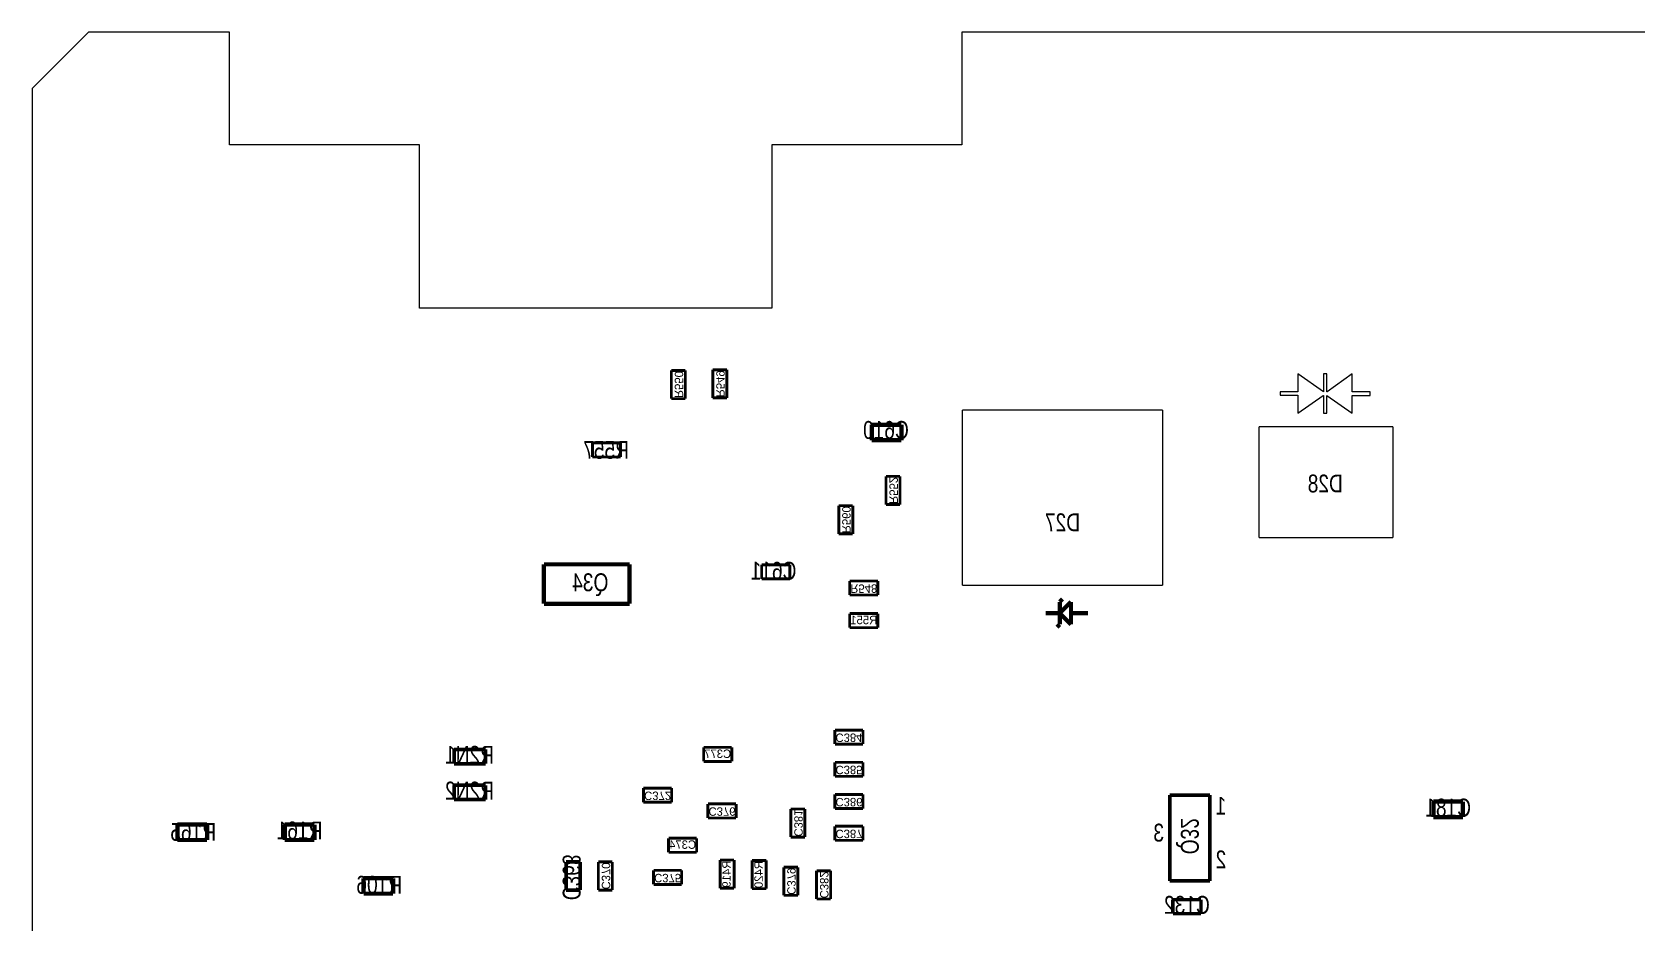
# Model space of a CAD drawing. Extents: x -6 to 122, y -39 to 112.
# Drawn here: x 0 to 57, y 79.9 to 111.6 of the extents above; entities that cross this region are included whole.
import ezdxf
from ezdxf.enums import TextEntityAlignment as Align

# ---------------------------------------------------------------- set-up
doc = ezdxf.new("R2010")
doc.units = 0
for name, color, linetype in [('BG_OUTLINE', 253, 'CONTINUOUS'), ('PG_ASSEMBLY_BOTTOM', 12, 'CONTINUOUS'), ('RD_ASSEMBLY_BOTTOM', 142, 'CONTINUOUS')]:
    doc.layers.add(name, color=color, linetype=linetype)

msp = doc.modelspace()

# ---------------------------------------------------------------- linework, layer by layer
at = {"layer": 'BG_OUTLINE'}
for points in [[(1.999996, 111.59998), (0, 109.599984)], [(7.000011, 111.59998), (1.999996, 111.59998)], [(7.000011, 107.599988), (7.000011, 111.59998)], [(60.300006, 111.59998), (33.00001, 111.59998)], [(33.00001, 111.59998), (33.00001, 107.599988)], [(0, 109.599984), (0, 7.999984)], [(13.750011, 107.599988), (7.000011, 107.599988)], [(13.750011, 101.8), (13.750011, 107.599988)], [(33.00001, 107.599988), (26.250011, 107.599988)], [(26.250011, 107.599988), (26.250011, 101.8)], [(26.250011, 101.8), (13.750011, 101.8)]]:
    msp.add_lwpolyline(points, dxfattribs=at)
at = {"layer": 'PG_ASSEMBLY_BOTTOM'}
for points, const_width in [([(22.686289, 98.585503), (22.686289, 99.585297)], 0.102108), ([(22.686289, 99.585297), (23.186111, 99.585297)], 0.102108), ([(23.186111, 99.585297), (23.186111, 98.585503)], 0.102108), ([(24.159489, 98.610903), (24.159489, 99.610697)], 0.102108), ([(24.159489, 99.610697), (24.659311, 99.610697)], 0.102108), ([(24.659311, 99.610697), (24.659311, 98.610903)], 0.102108), ([(24.659311, 98.610903), (24.159489, 98.610903)], 0.102108), ([(23.186111, 98.585503), (22.686289, 98.585503)], 0.102108), ([(40.127809, 98.179839), (33.017816, 98.179865)], 0.050013), ([(33.017816, 98.179865), (33.017816, 91.959862)], 0.050013), ([(40.127809, 91.959887), (40.127809, 98.179839)], 0.050013), ([(29.802607, 97.108493), (29.802607, 97.658707)], 0.1524), ([(29.802607, 97.658707), (30.852593, 97.658707)], 0.1524), ([(30.852593, 97.658707), (30.852593, 97.108493)], 0.1524), ([(43.549214, 97.593633), (48.299014, 97.593633)], 0.050013), ([(43.549214, 93.653534), (43.549214, 97.593633)], 0.050013), ([(48.299014, 97.593633), (48.299014, 93.653534)], 0.050013), ([(19.887006, 97.01497), (20.886826, 97.01497)], 0.102108), ([(19.887006, 96.515174), (19.887006, 97.01497)], 0.102108), ([(20.886826, 97.01497), (20.886826, 96.515174)], 0.102108), ([(30.852593, 97.108493), (29.802607, 97.108493)], 0.1524), ([(20.886826, 96.515174), (19.887006, 96.515174)], 0.102108), ([(30.306289, 94.826176), (30.306289, 95.82597)], 0.102108), ([(30.306289, 95.82597), (30.806111, 95.82597)], 0.102108), ([(30.806111, 95.82597), (30.806111, 94.826176)], 0.102108), ([(28.629889, 93.784903), (28.629889, 94.784697)], 0.102108), ([(28.629889, 94.784697), (29.129711, 94.784697)], 0.102108), ([(29.129711, 94.784697), (29.129711, 93.784903)], 0.102108), ([(30.806111, 94.826176), (30.306289, 94.826176)], 0.102108), ([(29.129711, 93.784903), (28.629889, 93.784903)], 0.102108), ([(48.299014, 93.653534), (43.549214, 93.653534)], 0.050013), ([(18.163921, 92.701542), (21.203742, 92.701542)], 0.151892), ([(18.163921, 91.301545), (18.163921, 92.701542)], 0.151892), ([(21.203742, 92.701542), (21.203742, 91.301545)], 0.151892), ([(25.896138, 92.68681), (26.895933, 92.68681)], 0.1016), ([(25.896138, 92.187014), (25.896138, 92.68681)], 0.1016), ([(26.895933, 92.68681), (26.895933, 92.187014)], 0.1016), ([(26.895933, 92.187014), (25.896138, 92.187014)], 0.1016), ([(29.017798, 92.111754), (30.017593, 92.111754)], 0.102108), ([(29.017798, 91.611933), (29.017798, 92.111754)], 0.102108), ([(30.017593, 92.111754), (30.017593, 91.611933)], 0.102108), ([(33.017816, 91.959862), (40.127809, 91.959887)], 0.050013), ([(21.203742, 91.301545), (18.163921, 91.301545)], 0.151892), ([(30.017593, 91.611933), (29.017798, 91.611933)], 0.102108), ([(36.4728, 90.969871), (36.472825, 91.369871)], 0.151994), ([(36.4728, 90.969871), (36.872824, 91.369871)], 0.151994), ([(36.472825, 91.369871), (36.5728, 91.46987)], 0.151994), ([(36.872824, 91.369871), (36.872824, 90.569872)], 0.151994), ([(29.017798, 90.453489), (29.017798, 90.953311)], 0.102108), ([(29.017798, 90.953311), (30.017593, 90.953311)], 0.102108), ([(30.017593, 90.953311), (30.017593, 90.453489)], 0.102108), ([(35.972801, 90.969871), (36.4728, 90.969871)], 0.151994), ([(36.872824, 90.569872), (36.4728, 90.969871)], 0.151994), ([(36.4728, 90.969871), (36.472825, 90.569872)], 0.151994), ([(36.872824, 90.969871), (37.472849, 90.969871)], 0.151994), ([(30.017593, 90.453489), (29.017798, 90.453489)], 0.102108), ([(36.472825, 90.569872), (36.3728, 90.469872)], 0.151994), ([(28.493034, 86.816921), (29.492829, 86.816921)], 0.1016), ([(28.493034, 86.317099), (28.493034, 86.816921)], 0.1016), ([(29.492829, 86.816921), (29.492829, 86.317099)], 0.1016), ([(14.978431, 85.620911), (14.978431, 86.128911)], 0.127), ([(14.978431, 86.128911), (16.096031, 86.128911)], 0.127), ([(16.096031, 86.128911), (16.096031, 85.620911)], 0.127), ([(23.833303, 85.703689), (23.833303, 86.203511)], 0.1016), ([(23.833303, 86.203511), (24.833097, 86.203511)], 0.1016), ([(24.833097, 86.203511), (24.833097, 85.703689)], 0.1016), ([(29.492829, 86.317099), (28.493034, 86.317099)], 0.1016), ([(16.096031, 85.620911), (14.978431, 85.620911)], 0.127), ([(24.833097, 85.703689), (23.833303, 85.703689)], 0.1016), ([(28.493034, 85.673921), (29.492829, 85.673921)], 0.1016), ([(28.493034, 85.174099), (28.493034, 85.673921)], 0.1016), ([(29.492829, 85.673921), (29.492829, 85.174099)], 0.1016), ([(29.492829, 85.174099), (28.493034, 85.174099)], 0.1016), ([(14.978431, 84.350911), (14.978431, 84.858911)], 0.127), ([(14.978431, 84.858911), (16.096031, 84.858911)], 0.127), ([(16.096031, 84.350911), (14.978431, 84.350911)], 0.127), ([(16.096031, 84.858911), (16.096031, 84.350911)], 0.127), ([(21.699703, 84.755711), (22.699497, 84.755711)], 0.1016), ([(21.699703, 84.255889), (21.699703, 84.755711)], 0.1016), ([(22.699497, 84.755711), (22.699497, 84.255889)], 0.1016), ([(28.493034, 84.530921), (29.492829, 84.530921)], 0.1016), ([(28.493034, 84.031099), (28.493034, 84.530921)], 0.1016), ([(29.492829, 84.530921), (29.492829, 84.031099)], 0.1016), ([(40.380818, 81.461051), (40.380818, 84.509051)], 0.127), ([(40.380818, 84.509051), (41.803218, 84.509051)], 0.127), ([(41.803218, 84.509051), (41.803218, 81.461051)], 0.127), ([(22.699497, 84.255889), (21.699703, 84.255889)], 0.1016), ([(23.985703, 84.196911), (24.985497, 84.196911)], 0.1016), ([(23.985703, 83.697089), (23.985703, 84.196911)], 0.1016), ([(24.985497, 84.196911), (24.985497, 83.697089)], 0.1016), ([(26.928089, 83.015303), (26.928089, 84.015097)], 0.1016), ([(26.928089, 84.015097), (27.427911, 84.015097)], 0.1016), ([(27.427911, 84.015097), (27.427911, 83.015303)], 0.1016), ([(29.492829, 84.031099), (28.493034, 84.031099)], 0.1016), ([(49.735105, 84.276159), (50.78509, 84.276159)], 0.1524), ([(49.735105, 83.725944), (49.735105, 84.276159)], 0.1524), ([(50.78509, 84.276159), (50.78509, 83.725944)], 0.1524), ([(5.158105, 83.463359), (6.20809, 83.463359)], 0.1524), ([(5.158105, 82.913144), (5.158105, 83.463359)], 0.1524), ([(6.20809, 83.463359), (6.20809, 82.913144)], 0.1524), ([(8.968105, 82.913144), (8.968105, 83.463359)], 0.1524), ([(8.968105, 83.463359), (10.01809, 83.463359)], 0.1524), ([(10.01809, 83.463359), (10.01809, 82.913144)], 0.1524), ([(24.985497, 83.697089), (23.985703, 83.697089)], 0.1016), ([(28.493034, 83.403161), (29.492829, 83.403161)], 0.1016), ([(28.493034, 82.903339), (28.493034, 83.403161)], 0.1016), ([(29.492829, 83.403161), (29.492829, 82.903339)], 0.1016), ([(50.78509, 83.725944), (49.735105, 83.725944)], 0.1524), ([(6.20809, 82.913144), (5.158105, 82.913144)], 0.1524), ([(10.01809, 82.913144), (8.968105, 82.913144)], 0.1524), ([(22.588703, 82.477889), (22.588703, 82.977711)], 0.1016), ([(22.588703, 82.977711), (23.588497, 82.977711)], 0.1016), ([(23.588497, 82.977711), (23.588497, 82.477889)], 0.1016), ([(27.427911, 83.015303), (26.928089, 83.015303)], 0.1016), ([(29.492829, 82.903339), (28.493034, 82.903339)], 0.1016), ([(18.952489, 81.135703), (18.952489, 82.135497)], 0.127), ([(18.952489, 82.135497), (19.452311, 82.135497)], 0.127), ([(19.452311, 82.135497), (19.452311, 81.135703)], 0.127), ([(20.095489, 81.135703), (20.095489, 82.135497)], 0.1016), ([(20.095489, 82.135497), (20.595311, 82.135497)], 0.1016), ([(20.595311, 82.135497), (20.595311, 81.135703)], 0.1016), ([(23.588497, 82.477889), (22.588703, 82.477889)], 0.1016), ([(24.41763, 81.201997), (24.41763, 82.201791)], 0.102108), ([(24.41763, 82.201791), (24.917451, 82.201791)], 0.102108), ([(24.917451, 82.201791), (24.917451, 81.201997)], 0.102108), ([(25.556489, 81.186503), (25.556489, 82.186297)], 0.102108), ([(25.556489, 82.186297), (26.056311, 82.186297)], 0.102108), ([(26.056311, 82.186297), (26.056311, 81.186503)], 0.102108), ([(11.762105, 81.558359), (12.81209, 81.558359)], 0.1524), ([(11.762105, 81.008144), (11.762105, 81.558359)], 0.1524), ([(12.81209, 81.558359), (12.81209, 81.008144)], 0.1524), ([(22.055303, 81.834711), (23.055097, 81.834711)], 0.1016), ([(22.055303, 81.334889), (22.055303, 81.834711)], 0.1016), ([(23.055097, 81.834711), (23.055097, 81.334889)], 0.1016), ([(26.67823, 80.947997), (26.67823, 81.947791)], 0.1016), ([(26.67823, 81.947791), (27.178051, 81.947791)], 0.1016), ([(27.178051, 81.947791), (27.178051, 80.947997)], 0.1016), ([(27.842489, 80.820743), (27.842489, 81.820537)], 0.1016), ([(27.842489, 81.820537), (28.342311, 81.820537)], 0.1016), ([(28.342311, 81.820537), (28.342311, 80.820743)], 0.1016), ([(12.81209, 81.008144), (11.762105, 81.008144)], 0.1524), ([(19.452311, 81.135703), (18.952489, 81.135703)], 0.127), ([(20.595311, 81.135703), (20.095489, 81.135703)], 0.1016), ([(23.055097, 81.334889), (22.055303, 81.334889)], 0.1016), ([(24.917451, 81.201997), (24.41763, 81.201997)], 0.102108), ([(26.056311, 81.186503), (25.556489, 81.186503)], 0.102108), ([(27.178051, 80.947997), (26.67823, 80.947997)], 0.1016), ([(41.803218, 81.461051), (40.380818, 81.461051)], 0.127), ([(28.342311, 80.820743), (27.842489, 80.820743)], 0.1016), ([(40.488997, 80.796638), (41.488995, 80.796638)], 0.127), ([(40.488997, 80.296741), (40.488997, 80.796638)], 0.127), ([(41.488995, 80.796638), (41.488995, 80.296741)], 0.127), ([(41.488995, 80.296741), (40.488997, 80.296741)], 0.127)]:
    msp.add_lwpolyline(points, dxfattribs=dict(at, const_width=const_width))
for points in [[(44.930492, 99.465409), (44.930492, 98.830409)], [(45.830388, 98.830409), (44.930492, 99.465409)], [(45.957388, 99.465409), (45.830388, 99.465409)], [(45.830388, 99.465409), (45.830388, 98.830409)], [(45.957388, 99.463606), (45.957388, 99.465409)], [(45.958379, 99.463606), (45.957388, 99.463606)], [(45.958379, 98.830409), (45.958379, 99.463606)], [(46.858276, 99.463606), (45.96069, 98.830409)], [(46.858276, 98.828606), (46.858276, 99.463606)], [(44.930492, 98.830409), (44.295492, 98.830409)], [(44.295492, 98.830409), (44.295492, 98.703409)], [(44.295492, 98.703409), (44.930492, 98.703409)], [(44.930492, 98.703409), (44.930492, 98.068409)], [(44.930492, 98.068409), (45.828077, 98.701606)], [(45.828077, 98.701606), (45.830388, 98.701606)], [(45.830388, 98.701606), (45.830388, 98.068409)], [(45.96069, 98.830409), (45.958379, 98.830409)], [(45.958379, 98.066606), (45.958379, 98.701606)], [(45.958379, 98.701606), (46.858276, 98.066606)], [(47.493276, 98.828606), (46.858276, 98.828606)], [(46.858276, 98.066606), (46.858276, 98.701606)], [(46.858276, 98.701606), (47.493276, 98.701606)], [(47.493276, 98.701606), (47.493276, 98.828606)], [(45.830388, 98.068409), (45.831379, 98.068409)], [(45.831379, 98.068409), (45.831379, 98.066606)], [(45.831379, 98.066606), (45.958379, 98.066606)]]:
    msp.add_lwpolyline(points, dxfattribs=at)

# ---------------------------------------------------------------- texts
at = {"layer": 'PG_ASSEMBLY_BOTTOM', "text_generation_flag": 2, "width": 0.8}
for s, p in [('1', (42.196918, 83.810551)), ('3', (39.987118, 82.858051)), ('2', (42.196918, 81.905551))]:
    msp.add_text(s, height=0.635, dxfattribs=at).set_placement(p, align=Align.CENTER)
at = {"layer": 'RD_ASSEMBLY_BOTTOM', "text_generation_flag": 2}
for s, rotation, p in [('R550', 270, (22.8092, 99.0854)), ('R549', 270, (24.2824, 99.1108)), ('R552', 270, (30.4292, 95.326073)), ('R560', 270, (28.7528, 94.2848)), ('R548', 180, (29.517696, 91.988843)), ('C384', 180, (28.992932, 86.69401)), ('C385', 180, (28.992932, 85.55101)), ('C372', 180, (22.1996, 84.6328)), ('C386', 180, (28.992932, 84.40801)), ('C376', 180, (24.4856, 84.074)), ('C381', 270, (27.051, 83.5152)), ('C387', 180, (28.992932, 83.28025)), ('R419', 90, (24.79454, 81.701894)), ('R420', 90, (25.9334, 81.6864)), ('C370', 270, (20.2184, 81.6356)), ('C375', 180, (22.5552, 81.7118)), ('C379', 270, (26.80114, 81.447894)), ('C382', 270, (27.9654, 81.32064))]:
    msp.add_text(s, height=0.299695, rotation=rotation, dxfattribs=at).set_placement(p, align=Align.CENTER)
at = {"layer": 'RD_ASSEMBLY_BOTTOM', "text_generation_flag": 2, "width": 0.8}
for s, p in [('C610', (30.306162, 97.156092)), ('R557', (20.372578, 96.448905)), ('D28', (45.899578, 95.255105)), ('D27', (36.5728, 93.876063)), ('Q34', (19.810832, 91.747543)), ('C611', (26.316178, 92.156305)), ('R2N1', (15.524531, 85.620911)), ('R2N2', (15.524531, 84.350911)), ('C181', (50.260098, 83.747051)), ('R165', (5.716778, 82.885305)), ('R161', (9.493098, 82.934251)), ('R106', (12.320778, 81.005705)), ('C132', (40.989098, 80.292651))]:
    msp.add_text(s, height=0.635, dxfattribs=at).set_placement(p, align=Align.CENTER)
at = {"layer": 'RD_ASSEMBLY_BOTTOM', "text_generation_flag": 2}
for s, p in [('R551', (29.517696, 90.5764)), ('C377', (24.3332, 85.8266)), ('C374', (23.0886, 82.6008))]:
    msp.add_text(s, height=0.299695, dxfattribs=at).set_placement(p, align=Align.CENTER)
at = {"layer": 'RD_ASSEMBLY_BOTTOM', "text_generation_flag": 2, "width": 0.8}
for s, p in [('Q32', (40.773198, 83.048551)), ('C368', (18.831738, 81.587111))]:
    msp.add_text(s, height=0.635, rotation=270, dxfattribs=at).set_placement(p, align=Align.CENTER)

doc.saveas('drawing.dxf')
